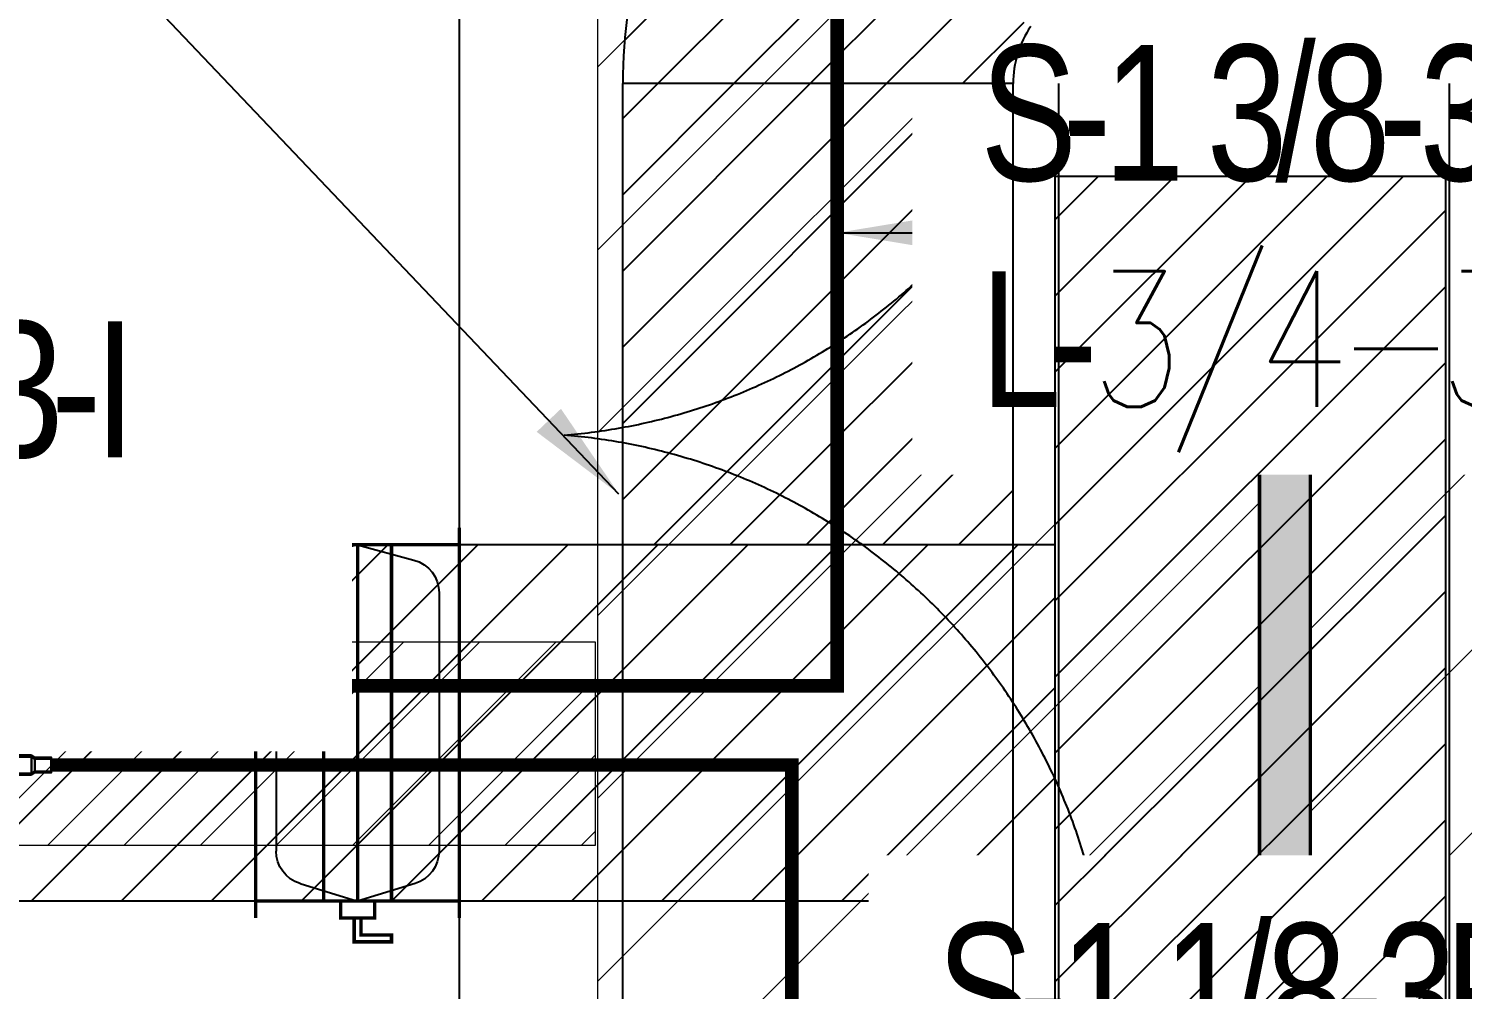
# Model space of a CAD drawing. Header units: millimetres. Extents: x 148480 to 578986, y 39883 to 155062.
# Drawn here: x 248554 to 250666, y 118121 to 119536 of the extents above; entities that cross this region are included whole.
import ezdxf

# ---------------------------------------------------------------- set-up
doc = ezdxf.new("R2010")
doc.units = ezdxf.units.MM
doc.linetypes.add('ACAD_ISO02W100', pattern=[15, 12, -3])
doc.linetypes.add('HIDDEN', pattern=[0.375, 0.25, -0.125])
for name, color, linetype in [('001-TEXT', 250, 'Continuous'), ('A-ELE-0.10', 251, 'Continuous'), ('HATCH', 8, 'Continuous'), ('Hatch 01_UC', 7, 'Continuous'), ('I - MODULAR', 44, 'Continuous'), ('Layer4', 6, 'Continuous'), ('M HVAC-Volume Control Damper', 3, 'Continuous'), ('M-HVAC ELLIPTICAL DUCT', 6, 'Continuous'), ('M-HVAC VRV PIPE', 4, 'Continuous'), ('M-HVAC-INSULATION', 8, 'Continuous'), ('M-HVAC-SUPPLY AIR DUCT', 4, 'Continuous'), ('M-HVAC-TEXT', 7, 'Continuous'), ('PCE-HVACTEXT', 7, 'Continuous')]:
    doc.layers.add(name, color=color, linetype=linetype)
for name, color, linetype, lineweight in [('CB-AC CABLE TRAY', 213, 'Continuous', 15), ('M-HVAC-Volume Control Damper', 3, 'Continuous', 9), ('P-PIPE-IDEN', 7, 'Continuous', 9), ('vrv text', 90, 'Continuous', 30)]:
    doc.layers.add(name, color=color, linetype=linetype, lineweight=lineweight)
doc.layers.add('LinearLight', color=7, linetype='Continuous', lineweight=5, true_color=0xb41f08)
doc.styles.add('Arial_2', font='arial.ttf', dxfattribs={"height": 75})
doc.styles.add('Herbalife_Third Floor - Furniture Layout - 210201$0$CG', font='GOTHIC.TTF')
doc.styles.add('ROMAND', font='romand__.ttf')
doc.styles.add('romans', font='stylu.ttf', dxfattribs={"height": 125})
doc.styles.add('rs', font='romans.shx', dxfattribs={"width": 0.75})
doc.dimstyles.new('GLAZ ALU', dxfattribs={"dimscale": 100, "dimtxt": 2, "dimasz": 1.399999999999999, "dimexe": 0.8, "dimexo": 0.8, "dimgap": 0.75, "dimtad": 1, "dimdec": 0, "dimzin": 0, "dimdsep": 46, "dimtxsty": 'rs', "dimcen": 0.09, "dimclrd": 8, "dimclre": 8, "dimclrt": 2, "dimadec": 0, "dimazin": 0, "dimtfac": 1, "dimtdec": 0, "dimtmove": 0, "dimatfit": 3, "dimfxl": 1, "dimtolj": 1, "dimtzin": 0, "dimarcsym": 0})
doc.dimstyles.new('Vayucon', dxfattribs={"dimtxt": 200, "dimasz": 150, "dimexe": 0, "dimexo": 0, "dimgap": 9e-05, "dimtad": 1, "dimdec": 0, "dimrnd": 5, "dimzin": 0, "dimdsep": 46, "dimtxsty": 'ROMAND', "dimcen": 90, "dimclrd": 42, "dimclre": 8, "dimclrt": 7, "dimadec": 0, "dimazin": 0, "dimtfac": 1, "dimtdec": 0, "dimtofl": 0, "dimtmove": 1, "dimatfit": 0, "dimfxl": 1, "dimtolj": 1, "dimtzin": 0, "dimarcsym": 0})
pattern_1 = [(45, (-3980.675064098397, -985.9892048838738), (-56.1266007566822, 56.12660075668221), [])]

# ---------------------------------------------------------------- blocks, each defined once
blk = doc.blocks.new('GFC1')
at = {"layer": 'A-ELE-0.10', "color": 8, "linetype": 'ACAD_ISO02W100', "ltscale": 500}
for centre, start, end in [((321904.2135888851, 120793.7185294404), 274.6585807752255, 356.4552677891577), ((321904.2135888851, 119052.9010582631), 3.544732210842331, 85.34141922477458)]:
    blk.add_arc(centre, 873.2937839557043, start, end, dxfattribs=at)
at = {"layer": 'I - MODULAR', "color": 8, "linetype": 'Continuous'}
blk.add_line((321820.9185554316, 119023.3097938518), (321820.9185554315, 120773.3097938516), dxfattribs=at)
at = {"layer": '001-TEXT', "color": 8, "style": 'Herbalife_Third Floor - Furniture Layout - 210201$0$CG'}
blk.add_text('CAFETERIA WITH COFFEE COUNTER', height=220, rotation=180, dxfattribs=at).set_placement((328198.2495142434, 120219.3578505883))
blk = doc.blocks.new('celling')
at = {"layer": 'HATCH'}
h = blk.add_hatch(color=8, dxfattribs=at)
h.dxf.hatch_style = 1
edge = h.paths.add_edge_path(flags=16)
edge.add_line((332843.9999085564, 71504.14210833993), (332843.9999085564, 62144.55877500577))
edge.add_ellipse((333593.9999085564, 62144.55877500577), major_axis=(750, 0), ratio=1, start_angle=180.0000000000017, end_angle=270)
edge.add_line((333593.9999085564, 61394.55877500575), (337293.6613668922, 61394.55877500575))
edge.add_ellipse((337293.6613668922, 62144.55877500577), major_axis=(750.0000000000218, 0), ratio=1, start_angle=270.0000000000044, end_angle=359.9999999999984)
edge.add_line((338043.6613668922, 62144.55877500577), (338043.6613668922, 71504.14210833996))
edge.add_ellipse((337293.6613668922, 71504.14210833996), major_axis=(750.0000000000582, 0), ratio=1, start_angle=0, end_angle=89.99999999999555)
edge.add_line((337293.6613668922, 72254.14210833999), (333593.9999085564, 72254.14210833996))
edge.add_ellipse((333593.9999085564, 71504.14210833995), major_axis=(750.0000000000146, 0), ratio=1, start_angle=90, end_angle=179.9999999999989)
edge = h.paths.add_edge_path()
edge.add_line((332768.9999085564, 71504.14210833996), (332768.9999085564, 62144.55877500575))
edge.add_ellipse((333593.9999085563, 62144.55877500574), major_axis=(824.9999999999417, 0), ratio=1, start_angle=180.000000000001, end_angle=269.9999999999959)
edge.add_line((333593.9999085564, 61319.55877500575), (337293.6613668922, 61319.55877500575))
edge.add_ellipse((337293.6613668923, 62144.55877500574), major_axis=(824.9999999999927, 0), ratio=1, start_angle=269.9999999999959, end_angle=360)
edge.add_line((338118.6613668922, 62144.55877500575), (338118.6613668922, 71504.14210833996))
edge.add_ellipse((337293.6613668922, 71504.14210833996), major_axis=(825, 0), ratio=1, start_angle=0, end_angle=90)
edge.add_line((337293.6613668922, 72329.14210833999), (333593.9999085564, 72329.14210833996))
edge.add_ellipse((333593.9999085563, 71504.14210833996), major_axis=(825, 0), ratio=1, start_angle=90, end_angle=180)
at = {"layer": 'Hatch 01_UC', "linetype": 'Continuous', "lineweight": 0, "transparency": 33554597}
h = blk.add_hatch(dxfattribs=at)
h.set_pattern_fill('ANSI31', color=8, scale=60, angle=180)
h.set_pattern_definition([(225, (368922.3389865576, 87872.28083785236), (134.7038418160373, -134.7038418160373), [])])
edge = h.paths.add_edge_path(flags=16)
edge.add_line((332768.9999085564, 71504.14210833996), (332768.9999085564, 62144.55877500575))
edge.add_ellipse((333593.9999085563, 62144.55877500574), major_axis=(824.9999999999417, 0), ratio=1, start_angle=180.000000000001, end_angle=269.9999999999959)
edge.add_line((333593.9999085564, 61319.55877500575), (337293.6613668922, 61319.55877500575))
edge.add_ellipse((337293.6613668923, 62144.55877500574), major_axis=(824.9999999999927, 0), ratio=1, start_angle=269.9999999999959, end_angle=360)
edge.add_line((338118.6613668922, 62144.55877500575), (338118.6613668922, 71504.14210833996))
edge.add_ellipse((337293.6613668922, 71504.14210833996), major_axis=(825, 0), ratio=1, start_angle=0, end_angle=90)
edge.add_line((337293.6613668922, 72329.14210833999), (333593.9999085564, 72329.14210833996))
edge.add_ellipse((333593.9999085563, 71504.14210833996), major_axis=(825, 0), ratio=1, start_angle=90, end_angle=180)
h.paths.add_polyline_path([(338525.9434929665, 73284.14210833953), (331793.9999085555, 73284.14210834046), (331793.9999085565, 66987.35173397203), (331793.9999085565, 60362.05877500576), (338762.7499085601, 60362.05877500576), (338762.7499085601, 60894.55877500575), (339095.2499085601, 60894.55877500575), (339095.2499085601, 69869.14210834005), (338533.9999085592, 69869.14210834005), (338533.9999085592, 70934.14210834005), (339093.6613668871, 70934.14210834005), (339093.6613668871, 73284.14210833999)])
h = blk.add_hatch(dxfattribs=at)
h.set_pattern_fill('ANSI31', color=8, scale=60, angle=180)
h.set_pattern_definition([(225, (-25813.69750138087, -9.313225746154785e-10), (134.7038418160373, -134.7038418160373), [])])
edge = h.paths.add_edge_path(flags=16)
edge.add_line((333093.9999085564, 71504.14210833996), (333093.9999085564, 62144.55877500577))
edge.add_ellipse((333593.9999085564, 62144.55877500576), major_axis=(500, 0), ratio=1, start_angle=180.0000000000017, end_angle=270)
edge.add_line((333593.9999085564, 61644.55877500575), (337293.6613668922, 61644.55877500575))
edge.add_ellipse((337293.6613668922, 62144.55877500576), major_axis=(500.0000000000146, 0), ratio=1, start_angle=270, end_angle=359.9999999999984)
edge.add_line((337793.6613668922, 62144.55877500577), (337793.6613668922, 71504.14210833995))
edge.add_ellipse((337293.6613668922, 71504.14210833995), major_axis=(500, 0), ratio=1, start_angle=1.679332871812737e-12, end_angle=89.99999999999335)
edge.add_line((337293.6613668922, 72004.14210833996), (333593.9999085564, 72004.14210833996))
edge.add_ellipse((333593.9999085564, 71504.14210833995), major_axis=(500.0000000000146, 0), ratio=1, start_angle=90, end_angle=179.9999999999983)
edge = h.paths.add_edge_path()
edge.add_line((332843.9999085564, 71504.14210833993), (332843.9999085564, 62144.55877500577))
edge.add_ellipse((333593.9999085564, 62144.55877500577), major_axis=(750, 0), ratio=1, start_angle=180.0000000000017, end_angle=270)
edge.add_line((333593.9999085564, 61394.55877500575), (337293.6613668922, 61394.55877500575))
edge.add_ellipse((337293.6613668922, 62144.55877500577), major_axis=(750.0000000000218, 0), ratio=1, start_angle=270.0000000000044, end_angle=359.9999999999984)
edge.add_line((338043.6613668922, 62144.55877500577), (338043.6613668922, 71504.14210833996))
edge.add_ellipse((337293.6613668922, 71504.14210833996), major_axis=(750.0000000000582, 0), ratio=1, start_angle=0, end_angle=89.99999999999555)
edge.add_line((337293.6613668922, 72254.14210833999), (333593.9999085564, 72254.14210833996))
edge.add_ellipse((333593.9999085564, 71504.14210833995), major_axis=(750.0000000000146, 0), ratio=1, start_angle=90, end_angle=179.9999999999989)
at = {"layer": 'Hatch 01_UC', "color": 8, "linetype": 'Continuous', "lineweight": 0}
blk.add_lwpolyline([(331793.9999085565, 60362.05877500576), (339095.249908555, 60362.05877500576), (339095.249908555, 73284.14210833906), (331793.9999085565, 73284.14210833906)], close=True, dxfattribs=at)
at = {"layer": 'LinearLight', "color": 8, "const_width": 5}
for points in [[(333593.9999085564, 72329.14210833996, 0.4142135623730951), (332768.9999085564, 71504.14210833996), (332768.9999085564, 62144.55877500575, 0.4142135623730951), (333593.9999085564, 61319.55877500575), (337293.6613668922, 61319.55877500575, 0.4142135623730951), (338118.6613668922, 62144.55877500575), (338118.6613668922, 71504.14210833996, 0.4142135623730945), (337293.6613668922, 72329.14210833999)], [(333593.9999085564, 72254.14210833996, 0.414213562373095), (332843.9999085564, 71504.14210833996), (332843.9999085564, 62144.55877500575, 0.414213562373095), (333593.9999085564, 61394.55877500575), (337293.6613668922, 61394.55877500575, 0.414213562373095), (338043.6613668922, 62144.55877500575), (338043.6613668922, 71504.14210833996, 0.4142135623730943), (337293.6613668922, 72254.14210833999)]]:
    blk.add_lwpolyline(points, format="xyb", close=True, dxfattribs=at)
blk = doc.blocks.new('*U39')
at = {"layer": 'M HVAC-Volume Control Damper', "color": 6}
for p, q in [((144683.2596531631, -122710.0000000001), (145063.7625697826, -122710.0000000001)), ((144612.4999999999, -122830.0000000001), (144634.9983345671, -122746.9292262137)), ((145111.5696355139, -122745.3547118105), (145137.5, -122830.0000000001)), ((144612.4999999999, -122830), (144634.9983345671, -122913.0707737864)), ((145111.5696355139, -122914.6452881896), (145137.5, -122830)), ((144683.2596531631, -122950), (145063.7625697826, -122950))]:
    blk.add_line(p, q, dxfattribs=at)
at = {"layer": 'M HVAC-Volume Control Damper', "color": 6, "const_width": 5}
for points in [[(144612.4999999999, -122680), (144612.4999999999, -122680), (145162.5, -122680), (145137.5, -122680), (145137.5, -122980), (145162.5, -122980), (145137.5, -122980), (144612.4999999999, -122980), (144587.4999999999, -122980), (144612.4999999999, -122980), (144612.4999999999, -122680), (144587.4999999999, -122680), (144612.4999999999, -122680)], [(144612.4999999999, -122830), (145137.5, -122830)]]:
    blk.add_lwpolyline(points, dxfattribs=at)
for points in [[(144612.4999999999, -122880), (145137.5, -122880), (145137.5, -122780), (144612.4999999999, -122780)], [(145137.5, -122805), (145137.5, -122855), (145162.5, -122855), (145162.5, -122805)], [(145162.5, -122825), (145162.5, -122835), (145187.5, -122835), (145187.5, -122880), (145197.5, -122880), (145197.5, -122825), (145162.5, -122825)]]:
    blk.add_lwpolyline(points, close=True, dxfattribs=at)
at = {"layer": 'M HVAC-Volume Control Damper', "color": 6}
for centre, start, end in [((144683.2596531631, -122760.0000000001), 90, 164.8459319503257), ((145063.7625697826, -122760.0000000001), 17.03200020093433, 90.00000000000001), ((144683.2596531631, -122900), 195.1540680497168, 270), ((145063.7625697826, -122900), 270, 342.9679997990173)]:
    blk.add_arc(centre, 50, start, end, dxfattribs=at)
blk = doc.blocks.new('*U137')
at = {"layer": 'CB-AC CABLE TRAY', "true_color": 0xa953a0}
h = blk.add_hatch(dxfattribs=at)
h.set_pattern_fill('ANSI31', color=215, scale=25)
h.set_pattern_definition([(45, (-903246.7537228983, 1102908.811922672), (-56.12660075668221, 56.12660075668221), [])])
h.paths.add_polyline_path([(-88704.87502022367, -150.4434294016974), (-88704.87502022358, 149.5565705974925), (-87182.41864635139, 149.5565705703862), (-87182.41864635101, -150.4434293772462)])
at = {"layer": 'CB-AC CABLE TRAY', "color": 215, "true_color": 0xa953a0}
blk.add_lwpolyline([(-88704.87502022367, -150.4434294016974), (-88704.87502022358, 149.5565705974925), (-87182.41864635139, 149.5565705703862), (-87182.41864635101, -150.4434293772462)], close=True, dxfattribs=at)
blk = doc.blocks.new('zw$4E06')
at = {"layer": 'vrv text'}
for points in [[(-121.1292252312414, 47.06646942463703), (-125.1931513256859, 47.06646942463703, 0.2197649561479187), (-200.2095443751896, 8.62520030559972), (-201.287764719862, 7.173793107038364), (-202.5732485997723, 5.515052066883072), (-203.6928794676205, 4.022234345320612), (-204.7710998123512, 2.363493305165321, 0.04281507500681634), (-212.3183609991684, -11.40406435914338), (-213.2306580253062, -13.06280539929867), (-213.9771020394401, -14.88739945157431), (-214.7235460534575, -16.91932734567672), (-215.4699900675332, -18.74399170442484), (-216.0090299333679, -20.61006658617407), (-216.1749532519607, -21.14917675848119), (-216.5481401057332, -21.89555046614259), (-216.7554739474435, -22.43466063844971), (-217.1287311076885, -22.97377081075683), (-217.2945841198089, -23.55429150629789), (-218.414214987657, -25.17155171674676), (-218.7459913182538, -25.54480887716636), (-219.1191781720845, -26.12532957270741), (-219.6997691740398, -26.49858673289418), (-220.2388090398745, -27.03762659872882), (-220.4047323584673, -27.41088375891559), (-220.9852530539501, -27.78407061286271), (-221.5243632263155, -28.32318078516982), (-222.0634030921501, -28.48903379729018), (-222.4366602524533, -28.86229095747694), (-222.9757704247604, -29.23547781119123), (-223.5562911203015, -29.40133082331158)], [(-121.1292252312414, 50.17661766335368), (-123.3684869669378, 50.17661766335368, 0.3095989983483865), (-218.414214987657, -17.66577135981061), (-219.1191781720845, -19.49036541208625)], [(-121.1292252312414, 3.649047491606325), (-124.0735204578377, 3.649047491606325, 0.3920743641438494), (-177.9410179747501, -51.83571023587137), (-178.1483518164605, -53.32859826390631), (-177.9410179747501, -54.61415245058015, 0.3933277735927748), (-124.0735204578377, -110.098910177825), (-121.1292252312414, -110.098910177825)], [(-121.1292252312414, 0.5388992528896779), (-122.6221132593928, 0.5388992528896779), (-123.9075971393031, 0.3730462407693267, 0.3907644680820316), (-174.9967227481538, -51.83578054234385), (-174.9967227481538, -54.61415245058015, 0.3902980400229222), (-123.9075971393031, -106.9887970923446), (-121.1292252312414, -106.9887970923446)], [(-231.4353286378318, -31.64059255900793), (-231.0621417840011, -31.80644557112828, 0.0218444935713863), (-210.120509786706, -47.06689126370475), (-199.6290236797067, -53.32859826390631), (-205.3516908143065, -43.00296516902745)], [(-205.3516205077758, -63.6127505293116), (-199.6290236797067, -53.32859826390631), (-209.9546567745856, -59.75619342993014, 0.03042993373541073), (-231.0620714775287, -74.80923497397453), (-231.4353286378318, -75.01660396903753)], [(-121.1292252312414, -153.682325735921), (-123.1611531252274, -153.682325735921, -0.3081387915915271), (-215.4699197610607, -87.87189976032823), (-216.0090299333679, -86.04727055481635), (-216.17488294543, -85.30082654068246), (-216.5481401057332, -84.92763968696818), (-216.7554739474435, -84.18119567283429), (-217.0871799715678, -83.64208550052717), (-217.2945841198089, -83.1030104814563), (-217.6677709735814, -82.56393546215259), (-218.0409578273539, -81.98334446037188), (-218.414214987657, -81.6101576066576), (-218.7459210117813, -81.07104743411765), (-219.1191781720845, -80.53197241504677), (-219.6996988675673, -80.15875040809624), (-220.2388090398745, -79.78552840114571), (-220.4046620519366, -79.246453381842), (-220.9852530539501, -78.66589753306471), (-221.5243632263155, -78.50000936794095), (-222.0634030921501, -78.12678736099042), (-222.4366602524533, -77.58771234168671, 0.1129156694888799), (-230.1497744513908, -75.18252728739753), (-230.7303654534044, -75.01667427527718), (-231.4353286378318, -75.01667427527718)], [(-121.1292252312414, -156.7924739746377), (-123.3684869669378, -156.7924739746377, -0.3079177843039662), (-218.414214987657, -88.9915306281764), (-219.1191781720845, -87.12545574642718), (-219.1191781720845, -86.58638072712347), (-219.3265120137949, -86.04727055481635), (-219.6997691740398, -85.67404854786582), (-219.865622186102, -85.13497352856211), (-220.2388090398745, -84.76175152161159), (-220.2388090398745, -84.18119567283429), (-220.6120662001777, -83.84945449559018), (-220.9852530539501, -83.47623248840682), (-221.1511060660123, -82.89567663962953), (-221.5243632263155, -82.72978847427294), (-221.897550080088, -82.19071345543489), (-222.2708072403329, -81.81749144825153), (-222.6025132645154, -81.6101576066576), (-222.9757704247604, -81.27841642918065), (-223.3489572785911, -80.9051944219973), (-223.7221441323054, -80.69786058040336), (-224.2612543047289, -80.32463857322), (-224.6345114649739, -79.9514165665023), (-225.2150321604568, -79.78552840114571), (-225.3808851725771, -79.61967538902536), (-225.9199953448842, -79.41230639396235), (-226.5005863468978, -79.246453381842), (-226.832292371022, -79.03911954024807), (-227.4128833730356, -78.66589753306471), (-228.4910334112355, -78.66589753306471), (-228.8642905714805, -78.50000936794095), (-229.4448112669634, -78.3341563558206), (-230.3571082931012, -78.3341563558206), (-230.8962184654665, -78.12678736099042), (-231.4353286378318, -78.12678736099042)]]:
    blk.add_lwpolyline(points, format="xyb", dxfattribs=at)
for points in [[(-178.8535962268361, 28.86186911840923), (-181.0928579624742, 31.22557334322482)], [(-173.006556909706, 32.51112752966583), (-175.2044081222848, 34.75038926536217)], [(-167.1180367630441, 36.03594345157035), (-169.3158879756229, 38.23379466426559)], [(-160.6904064439586, 38.77283453010023), (-163.0541106685996, 41.34387259627692)], [(-153.8895892711589, 41.71712975669652), (-156.2532934957417, 43.91498096939176)], [(-146.715514938056, 43.7490576505661), (-149.0792191626388, 46.32009571697563)], [(-138.960919909412, 45.40779869072139), (-141.5734388054116, 48.14468976925127)], [(-130.542842526047, 46.48594872909598), (-133.4456569229951, 49.43024395569228)], [(-121.7100271527306, 47.06653973087668), (-124.8201753913891, 50.17668796959333)], [(-76.46801116742427, 50.17682858277112), (-76.46801116742427, 53.28697682125494), (-103.6713501652703, 53.28697682125494), (-109.0207601396833, 50.17682858277112), (-121.1295767637203, 50.17682858277112)], [(-102.75898283266, 50.17682858277112), (-108.1083928070148, 47.06668034405448), (-121.1295064571896, 47.06668034405448)], [(-121.1294361507171, 3.483264785958454), (-121.1294361507171, 47.066610037582)], [(-112.1309083783417, 47.066610037582), (-115.2825374466483, 50.17675827606581)], [(-108.1083928070148, 3.483264785958454), (-108.1083928070148, 47.066610037582)], [(-104.7909810331766, 49.05712740845047), (-106.9888322456391, 51.29638914414681)], [(-102.9664572873735, 1.658741040155292), (-102.9664572873735, 48.51808754261583)], [(-102.7591234456631, 47.23253335617483), (-102.7591234456631, 0.1658530121203512)], [(-102.7591234456631, 45.40793930389918), (-102.7591234456631, 2.736891078529879)], [(-76.46801116742427, 0.373116547241807), (-76.46801116742427, 50.17675827606581), (-102.75898283266, 50.17675827606581), (-102.75898283266, 0.373116547241807)], [(-102.7587016067118, 50.17668796959333), (-102.7587016067118, 39.68520186259411)], [(-102.5929892076529, 48.35223453049548), (-4.976223120640498, 48.35223453049548), (-2.571038066351321, 50.01097557065077), (0, 50.01097557065077)], [(0.1658530120039359, 47.23260366241448), (-1.824664358748123, 47.23260366241448), (-4.22977910656482, 45.9470494762063), (-102.5929892076529, 45.9470494762063)], [(-4.22977910656482, 45.9470494762063), (-4.22977910656482, 4.22977910656482), (-102.5929892076529, 4.22977910656482)], [(-102.5929189011804, 1.451407198328525), (-102.5929189011804, 48.35223453049548)], [(-96.49727583216736, 50.17675827606581), (-99.64890490053222, 53.28690651478246)], [(-87.12542059301632, 50.17675827606581), (-90.27704966132296, 53.28690651478246)], [(-77.75356535386527, 50.17675827606581), (-80.90519442217192, 53.28690651478246)], [(-76.46772994147614, 50.17668796959333), (-76.46772994147614, 39.68520186259411)], [(-25.54452765121823, 45.9470494762063), (-33.25764185021399, 45.9470494762063)], [(-1.824594052275643, 47.23260366241448), (-1.824594052275643, 2.736961384769529), (0, 2.736961384769529)], [(151.4842636038084, 48.35230483696796), (72.77713131374912, 48.35230483696796), (70.2060932473978, 50.01104587712325), (-0.9122970261378214, 50.01104587712325)], [(0, 47.23267396911979), (69.66698307509068, 47.23267396911979), (71.8648342876113, 45.94711978267878), (150.7378195897909, 45.94711978267878), (157.9118236164213, 41.55148766399361), (196.1457588936319, 41.55148766399361), (203.3198332267348, 37.69489541137591), (203.3198332267348, 12.68940762593411), (196.1457588936319, 8.45962851936929), (157.9118236164213, 8.45962851936929), (150.7377492833184, 4.2298494130373), (71.86476398108061, 4.2298494130373), (69.66691276856, 2.736961384769529)], [(69.66684246208752, 47.23267396911979), (69.66684246208752, 2.737031691242009)], [(70.2060932473978, 7.030647248029709e-05), (72.77713131374912, 1.451477505033836), (151.4842636038084, 1.451477505033836), (158.6583379369695, 5.681256611598656), (196.1457588936319, 5.681256611598656), (203.3198332267348, 9.911035717930645), (235.8725821989356, 9.911035717930645), (235.8725821989356, 40.26593347755261), (203.3198332267348, 40.26593347755261), (196.1457588936319, 44.28837874252349)], [(71.86469367460813, 45.94711978267878), (71.86469367460813, 4.2298494130373)], [(93.38670575449942, 45.94711978267878), (101.0998199534952, 45.94711978267878)], [(150.7378195897909, 45.9470494762063), (150.7378195897909, 4.22977910656482)], [(158.6583379369695, 44.28830843605101), (151.4842636038084, 48.35223453049548)], [(157.9118236164213, 41.55141735775396), (157.9118236164213, 8.45955821312964)], [(196.1456182806869, 44.28837874252349), (158.6581973239663, 44.28837874252349)], [(196.1457588936319, 41.55141735775396), (196.1457588936319, 8.45955821312964)], [(203.3198332267348, 37.69489541137591), (235.8725821989356, 37.69489541137591)], [(-206.2642690663924, -0.2074744545388967), (-208.6694541206816, 2.031787280924618)], [(-202.4076768136583, 5.515192680060863), (-204.6055280261789, 7.713043892290443)], [(-198.3437507192139, 10.65726881264709), (-200.5830124549102, 13.06245386693627)], [(-193.9481186006451, 15.79934494523332), (-195.9800464946311, 17.83127283910289)], [(-189.1792293217732, 20.40231090551242), (-191.3770805342938, 22.8074959598016)], [(-184.0371531891287, 24.79794302396476), (-186.4008574137115, 27.20312807825394)], [(-130.5427722195745, -0.5391804787795991), (-133.2796632979298, 2.19771059951745)], [(-122.0832140065031, 0.373116547241807), (-125.0275092330994, 3.483264785958454)], [(-121.1295767637203, 3.483264785958454), (-108.1084631135454, 3.483264785958454), (-102.7590531391324, 0.373116547241807), (-76.46808147395495, 0.373116547241807), (-76.46808147395495, -2.778442214475945), (-103.6713501652703, -2.778442214475945), (-109.0207601396833, 0.373116547241807), (-121.1295767637203, 0.373116547241807)], [(-112.7114290738245, 0.373116547241807), (-115.821577312483, 3.483264785958454)], [(-100.0220917542465, -2.778442214475945), (-103.8786840070388, 0.9122267195489258)], [(0, 0), (-2.571038066351321, 0), (-4.976223120640498, 1.451407198328525), (-102.5929892076529, 1.451407198328525)], [(-90.8160895271576, -2.778442214475945), (-93.92623776587425, 0.3731868537142873)], [(-81.2369004462962, -2.778442214475945), (-84.38852951460285, 0.3731868537142873)], [(-25.54452765121823, 4.22977910656482), (-33.25764185021399, 4.22977910656482)], [(-4.22977910656482, 4.22977910656482), (-1.824594052275643, 2.736891078529879)], [(69.66698307509068, 2.736961384769529), (-0.7464440141338855, 2.736961384769529)], [(-7.0306530687958e-05, 7.030647248029709e-05), (70.20602294092532, 7.030647248029709e-05)], [(93.38670575449942, 4.2298494130373), (101.0998199534952, 4.2298494130373)], [(203.3198332267348, 12.68940762593411), (235.8725821989356, 12.68940762593411)], [(-422.0659651579917, -29.77430675784126), (-419.4948567852261, -28.3228995592799)], [(-419.4948567852261, -28.32296986575238), (-348.3764665116323, -28.32296986575238)], [(-246.6959149431786, -29.77430675784126), (-344.312681030191, -29.77430675784126), (-346.8837190965423, -28.3228995592799), (-349.2889041507733, -28.3228995592799)], [(-240.6416120908689, -28.48889318434522), (-246.1569453838165, -25.17141110403463), (-273.1943610630697, -25.17141110403463), (-273.1943610630697, -28.48889318434522), (-246.903389397834, -28.48889318434522), (-241.5539794234792, -31.64052225253545)], [(-272.0747301952797, -28.48889318434522), (-273.1943610630697, -27.41074314620346)], [(-262.7028749560704, -28.48889318434522), (-265.8130231947871, -25.17141110403463)], [(-253.123685875209, -28.48889318434522), (-256.4411679555778, -25.17141110403463)], [(-240.8075354094617, -31.64052225253545), (-247.0692424099543, -25.17141110403463)], [(-246.9034597043646, -75.55557352839969), (-246.9034597043646, -28.32296986575238), (-246.9034597043646, -75.55553837516345)], [(-231.4353286378318, -28.48903379729018), (-229.7765875976183, -28.48903379729018), (-229.4448112669634, -28.32318078516982), (-228.8642905714805, -28.32318078516982), (-228.4910334112355, -28.11584694357589), (-227.7860702268081, -27.94992362498306), (-227.4128833730356, -27.78407061286271), (-226.8323626774945, -27.57673677103594), (-226.5005863468978, -27.41088375891559), (-225.9199953448842, -27.41088375891559), (-225.3809554790496, -27.03762659872882), (-225.2150321604568, -26.83029275713488), (-224.6345114649739, -26.4985164264217), (-224.2612543047289, -26.29118258482777), (-223.7222144388361, -26.12532957270741), (-222.9757704247604, -25.37888555857353), (-222.6025132645154, -25.17155171674676), (-222.2708072403329, -24.63244154467247), (-221.897550080088, -24.25925469072536), (-221.5243632263155, -24.09340167860501), (-221.151176372543, -23.55429150629789), (-220.9852530539501, -23.1811046525836), (-220.6120662001777, -22.80784749239683), (-220.2388793464052, -22.26873731985688), (-220.2388793464052, -22.06140347826295), (-219.865622186102, -21.52236361219548), (-219.6997691740398, -21.14910645224154), (-219.3265120137949, -20.60999627970159), (-219.1191781720845, -20.02947558416054), (-219.1191781720845, -19.65621842397377)], [(-223.9298295065528, -29.60859435843304), (-226.1276807190734, -27.41074314620346)], [(-218.580419532198, -25.37881525210105), (-220.985604586429, -23.18096403963864)], [(-215.4702712934813, -18.95118493307382), (-218.0413093598327, -16.75333372061141)], [(-216.0090299333679, -20.98318313341588), (-216.0090299333679, -20.60999627970159)], [(-212.8992332271882, -12.52355461404659), (-215.0970844397089, -10.11836955975741)], [(-209.7476041588234, -6.261847613379359), (-211.9454553714022, -3.856662559090182)], [(-168.7767074967269, -28.32296986575238), (-170.9745587093057, -25.91778481146321)], [(-165.0859682561131, -22.43444971903227), (-167.4911533103441, -20.23659850656986)], [(-160.8561891496065, -17.29237358621322), (-163.2613742038375, -15.09452237398364)], [(-156.2532231892692, -12.68940762616694), (-158.2851510832552, -10.4915564134717)], [(-150.7378898963798, -8.45962851960212), (-153.1430749506108, -6.261777306906879)], [(-144.6835167375975, -5.142146439291537), (-147.0887017918285, -2.778442214475945)], [(-138.2558864185121, -2.405255360761657), (-140.6195906430949, -7.030647248029709e-05)], [(-500.1925064461539, -74.10409602336586), (-500.1925064461539, -32.34534482401796), (-507.3665807792568, -36.78245777217671), (-545.4345927379327, -36.78245777217671), (-545.4345927379327, -34.00408586417325)], [(-545.4345927379327, -34.00415617064573), (-507.9471717812703, -34.00415617064573)], [(-545.4345927379327, -36.78245777217671), (-545.4345927379327, -69.8742817635648)], [(-507.9471717812703, -34.00408586417325), (-500.7730974481092, -29.77430675784126)], [(-507.3665807792568, -36.78245777217671), (-507.3665807792568, -69.8742817635648)], [(-500.7730974481092, -29.77437706431374), (-422.0659651579917, -29.77437706431374)], [(-349.2887635377701, -31.05986094404943), (-418.9557466128608, -31.05986094404943), (-421.3609316670918, -32.34541513049044), (-500.1925064461539, -32.34541513049044)], [(-442.6756099052727, -32.34534482401796), (-450.388794410741, -32.34534482401796)], [(-421.3609316670918, -32.34541513049044), (-421.3609316670918, -74.10416632983834), (-418.9557466128608, -75.55557352839969)], [(-418.9557466128608, -31.05986094404943), (-418.9557466128608, -75.55550322192721), (-348.5423195236945, -75.55550322192721)], [(-349.4547571628354, -31.05986094404943), (-347.4642397920252, -31.05986094404943), (-345.2249780562706, -32.34541513049044), (-246.6959149431786, -32.34541513049044)], [(-347.4643100984977, -31.05979063757695), (-347.4643100984977, -75.55546806869097), (-349.2889041507733, -75.55546806869097)], [(-345.2249780562706, -32.34534482401796), (-345.2249780562706, -74.10409602336586), (-246.6959149431786, -74.10409602336586)], [(-323.7443061930826, -32.34534482401796), (-315.9897111644968, -32.34534482401796)], [(-273.1942204501247, -78.12664674781263), (-273.1942204501247, -28.48889318434522)], [(-273.1940798371797, -28.4889634908177), (-273.1940798371797, -41.01244779815897)], [(-246.9032487848308, -78.12664674781263), (-246.9032487848308, -28.48889318434522)], [(-246.9031081718858, -28.4889634908177), (-246.9031081718858, -41.01244779815897)], [(-246.6961258625961, -76.67513408954255), (-246.6961258625961, -29.77430675784126)], [(-246.6959852496511, -76.8409871016629), (-246.6959852496511, -29.77430675784126)], [(-241.5539091170067, -31.64052225253545), (-231.43560986378, -31.64052225253545)], [(-241.553838810476, -75.01649850932881), (-241.553838810476, -31.64052225253545)], [(-240.6416823973414, -28.48889318434522), (-231.4356801702525, -28.48889318434522)], [(-231.2697568517178, -31.64052225253545), (-234.3799050903763, -28.48889318434522)], [(-228.8642905714805, -31.43332902388647), (-229.6107345855562, -31.64066286548041), (-231.4353286378318, -31.64066286548041)], [(-174.4579641082673, -60.12930997717194), (-177.9412992006983, -56.64597488474101)], [(-174.8311509619816, -50.38423273083754), (-177.5680420403951, -47.60586082306691)], [(-173.711449787661, -42.09052753006108), (-176.2824878540123, -39.51948946365155)], [(-171.7209324168507, -34.75060018477961), (-174.0846366414917, -32.34541513049044)], [(-545.4345927379327, -72.61124314833432), (-545.4345927379327, -69.87431691680104)], [(-545.4345927379327, -69.87438722327352), (-507.3665807792568, -69.87438722327352), (-500.1925064461539, -74.10416632983834), (-421.361072280095, -74.10416632983834)], [(-507.9471717812703, -72.6113134548068), (-545.4345927379327, -72.6113134548068)], [(-500.7730974481092, -76.84102225489914), (-507.9471717812703, -72.61124314833432)], [(-422.0659651579917, -76.84109256137162), (-500.7730974481092, -76.84109256137162)], [(-442.6756099052727, -74.10409602336586), (-450.388794410741, -74.10409602336586)], [(-419.4948567852261, -78.12654128810391), (-422.0658245450468, -76.84102225489914)], [(-349.2887635377701, -78.12661159457639), (-419.4948567852261, -78.12661159457639)], [(-349.2889041507733, -78.1265061351005), (-346.8837190965423, -78.1265061351005)], [(-345.2249780562706, -74.10406087012962), (-347.4642397920252, -75.55546806869097)], [(-346.8837190965423, -78.12654128810391), (-344.312681030191, -76.84102225489914)], [(-344.312681030191, -76.8409871016629), (-246.6959149431786, -76.8409871016629)], [(-323.7443061930826, -74.10409602336586), (-315.9897111644968, -74.10409602336586)], [(-231.4356801702525, -75.01649850932881), (-241.5539794234792, -75.01649850932881), (-246.903389397834, -78.12664674781263), (-273.1944313696004, -78.12664674781263), (-273.1944313696004, -81.4440936751198), (-246.157015690289, -81.4440936751198), (-240.6416823973414, -78.12664674781263), (-231.4356801702525, -78.12664674781263)], [(-266.3936141967424, -81.4440936751198), (-269.2964285936905, -78.12661159457639)], [(-256.814425115881, -81.4440936751198), (-259.9245733545395, -78.12661159457639)], [(-247.44256987673, -81.4440936751198), (-250.5527181153884, -78.12661159457639)], [(-241.0149395576445, -78.49983360175975), (-243.2127907701652, -76.09464854723774)], [(-231.6430843184353, -78.12661159457639), (-234.9605663988623, -75.01646335585974)], [(-217.2950059587019, -83.26868772716261), (-223.3493791174842, -77.21427941531874)], [(-171.1404820278403, -72.98453546199016), (-176.1167051484226, -68.00831234152429)], [(-209.9550786135369, -99.81461729947478), (-216.5485619446845, -93.38702213368379)], [(-216.0090299333679, -86.04720024834387), (-216.0090299333679, -85.83986640674993)], [(-153.1432155636139, -100.3952083014883), (-168.0304040956544, -85.3006859277375)], [(-124.6543223792687, -110.0988047181163), (-127.9303236301057, -106.6154696256854)], [(-76.46808147395495, -106.9886916326359), (-76.46808147395495, -103.8785433939192), (-103.671420471801, -103.8785433939192), (-109.0208304461557, -106.9886916326359), (-121.1295767637203, -106.9886916326359)], [(-121.1295767637203, -153.6821499697398), (-121.1295767637203, -110.0988047181163), (-108.1084631135454, -110.0988047181163), (-102.7590531391324, -106.9886564796325), (-76.46808147395495, -106.9886564796325)], [(-115.0751332984073, -110.0988047181163), (-118.2267623667722, -106.9886564796325)], [(-106.6155047789216, -109.1865076918621), (-109.0206898331526, -106.9886916326359)], [(-108.1083225005423, -153.6821851229761), (-108.1083225005423, -110.0988398713525)], [(-102.9661057548947, -108.1083928069565), (-5.349339667882305, -108.1083928069565), (-2.944154613651335, -106.4496517668013), (-0.3731165473582223, -106.4496517668013)], [(-0.2072635352378711, -109.3939118401613), (-2.197780906106345, -109.3939118401613), (-4.602895653864834, -110.4720970315393), (-102.9661057548947, -110.4720970315393)], [(-102.9660354484222, -154.9677393091843), (-102.9660354484222, -108.1083928069565)], [(-4.602895653864834, -110.4720618783031), (-4.602895653864834, -152.3966660897713), (-102.9660354484222, -152.3966660897713)], [(-102.7591234456631, -156.7921927487478), (-102.7591234456631, -109.9328462462872)], [(-102.7589125261875, -156.7923333614599), (-102.7589125261875, -106.9887267858721)], [(-102.7587016067118, -106.9887619391084), (-102.7587016067118, -118.2267272134777)], [(-99.44143044576049, -106.9886564796325), (-102.385725672415, -103.878508240683)], [(-90.06957520666765, -106.9886564796325), (-93.2212042749743, -103.878508240683)], [(-80.53179664892377, -106.9886213261634), (-83.64194488758221, -103.8784730876796)], [(-76.46794086095178, -156.7923333614599), (-76.46794086095178, -106.9887267858721)], [(-76.46772994147614, -106.9887619391084), (-76.46772994147614, -118.2267272134777)], [(-26.12504834670108, -110.4720618783031), (-33.63082870392827, -110.4720618783031)], [(-2.197710599575657, -153.6822202762123), (-2.197710599575657, -109.3939118401613)], [(151.1110767500941, -108.1083225004841), (72.44542528956663, -108.1083225004841), (69.83290639362531, -106.4495814603288), (-1.285483879968524, -106.4495814603288)], [(-0.3731868538307026, -109.3938415336888), (69.29379622125998, -109.3938415336888), (71.4916474338388, -110.4720267252997), (150.3646327360184, -110.4720267252997)], [(69.29365560831502, -109.3938415336888), (69.29365560831502, -153.6821499697398)], [(71.49150682083564, -110.4720267252997), (71.49150682083564, -152.3966309365351)], [(93.01351890072692, -110.4720267252997), (100.7266330996645, -110.4720267252997)], [(150.3646327360184, -110.4720618783031), (150.3646327360184, -152.3966660897713)], [(150.3647030424909, -110.4720970315393), (157.5387773755938, -114.9092099799309), (195.7727126528043, -114.9092099799309), (202.9467869859072, -118.9316552446689), (202.9467869859072, -143.9371430298779), (195.7727126528043, -148.1669221364427)], [(158.285151083197, -112.1308029186912), (151.1110767500941, -108.1083576537203)], [(195.7724314268562, -112.1307677654549), (158.2850104701938, -112.1307677654549)], [(195.7727126528043, -112.1308380719274), (202.9467869859072, -116.1947290129028), (235.2921318099834, -116.1947290129028), (235.2921318099834, -146.5081810962874), (202.9467869859072, -146.5081810962874), (195.7727126528043, -150.7379602028523)], [(-183.290849787998, -136.2239233714063), (-204.0665584668168, -115.4482146925293)], [(157.5386367625906, -114.9091748264618), (157.5386367625906, -148.1668869832065)], [(195.7725720398594, -114.9091748264618), (195.7725720398594, -148.1668869832065)], [(202.9467869859072, -118.9316552446689), (235.2921318099834, -118.9316552446689)], [(-161.2296572293271, -148.9132606908679), (-167.6572875483544, -142.2782965300139)], [(-146.8815788695938, -153.5162618043832), (-151.4845448298729, -148.9132606908679)], [(-135.3118724178639, -155.879966028966), (-138.9611308288877, -152.0234089293517)], [(-124.8203863108647, -156.7922630552202), (-128.1378683912335, -153.3089279625565)], [(-109.0207601396833, -156.7922630552202), (-103.6713501652703, -159.9438569701742), (-76.46801116742427, -159.9438569701742), (-76.46801116742427, -156.7922630552202), (-102.7590531391324, -156.7922630552202), (-108.1084631135454, -153.6821148162708), (-121.1295767637203, -153.6821148162708)], [(-121.1295767637203, -156.7922982082237), (-109.0207601396833, -156.7922982082237)], [(-115.4485310716555, -156.7922630552202), (-118.39282629831, -153.6821148162708)], [(-102.7591937521938, -159.9438569701742), (-109.1868240711628, -153.6821148162708)], [(-5.349339667882305, -154.9677393091843), (-102.9661057548947, -154.9677393091843)], [(-93.38733851298457, -159.9438569701742), (-96.49748675164301, -156.7922630552202)], [(-84.01548327383352, -159.9438569701742), (-87.12563151249196, -156.7922630552202)], [(-76.46822208689991, -158.0777820881922), (-77.75377627334092, -156.7922630552202)], [(-26.12504834670108, -152.3966660897713), (-33.63082870392827, -152.3966660897713)], [(-2.944154613651335, -156.460627337452), (-5.349339667882305, -154.9677744624205)], [(-4.602895653864834, -152.3967012430076), (-2.197710599575657, -153.6822202762123), (-0.3731165473582223, -153.6822202762123)], [(-0.3731165473582223, -156.4605921842158), (-2.944154613651335, -156.4605921842158)], [(69.29379622125998, -153.6821851229761), (-1.119630867848173, -153.6821851229761)], [(-0.3732571603031829, -156.4605570309795), (69.83283608709462, -156.4605570309795)], [(195.7725720398594, -148.1668518299703), (157.5386367625906, -148.1668518299703), (150.3645624294877, -152.3966309365351), (71.49157712730812, -152.3966309365351), (69.2937259147875, -153.6821499697398)], [(69.83290639362531, -156.4605570309795), (72.44542528956663, -154.967704155948)], [(72.44542528956663, -154.9676690029446), (151.1110767500941, -154.9676690029446), (158.285151083197, -150.7378898963798), (195.7725720398594, -150.7378898963798)], [(93.01351890072692, -152.3966309365351), (100.7266330996645, -152.3966309365351)], [(202.9467869859072, -143.9371430298779), (235.2921318099834, -143.9371430298779)]]:
    blk.add_lwpolyline(points, dxfattribs=at)
for points in [[(-205.3516908143065, -43.00296516902745), (-209.5261387124774, -35.96486358926632), (-212.1939888167544, -28.17799788154662), (-216.0090299333679, -20.98318313341588)], [(-223.5562911203015, -29.40133082331158), (-225.1942917456618, -30.80900738458149), (-226.7263404892292, -30.61088369321078), (-228.8642905714805, -31.43332902388647)], [(-216.0090299333679, -85.83986640674993), (-212.4681138248416, -78.44003793108277), (-209.1322114438517, -70.9181222342886), (-205.3516205077758, -63.6127505293116)]]:
    blk.add_open_spline(points, degree=3, dxfattribs=at)

msp = doc.modelspace()

# ---------------------------------------------------------------- block references
at = {"layer": 'Layer4', "linetype": 'Continuous', "rotation": 360}
msp.add_blockref('GFC1', (-72632.43313366792, -985.9892048838083), dxfattribs=at)

# ---------------------------------------------------------------- next in the draw order: hatches: boundary and pattern name
at = {"layer": 'M-HVAC ELLIPTICAL DUCT', "linetype": 'Continuous'}
h = msp.add_hatch(dxfattribs=at)
h.set_pattern_fill('ANSI31', color=26, scale=25, style=0)
h.set_pattern_definition(pattern_1)
h.paths.add_polyline_path([(250003.9852959681, 118775.7497717334), (250003.9852959681, 119455.2566738213), (249428.9852959681, 119455.2566738213), (249428.9852959681, 118775.7497717334)])
at = {"layer": 'M-HVAC-INSULATION'}
h = msp.add_hatch(dxfattribs=at)
h.set_pattern_fill('ANSI31', color=26, scale=750, angle=180, style=0)
h.set_pattern_definition([(224.9999999999999, (811127.5955645218, 15256.19533016291), (66.29126073623878, -66.29126073623891), [])])
h.paths.add_polyline_path([(250066.0114583088, 118775.7497717334), (240044.3111602765, 118775.7497717334), (240044.3111602765, 118250.7497717334), (250066.0114583088, 118250.7497717334)])

# ---------------------------------------------------------------- next in the draw order: linework, layer by layer
at = {"layer": 'M-HVAC ELLIPTICAL DUCT', "linetype": 'Continuous'}
for p, q in [((249428.9852959681, 113431.5009273987), (249428.9852959681, 119455.2566738213)), ((250066.0114583088, 118775.7497717334), (240044.3111602765, 118775.7497717334)), ((250066.0114583088, 118250.7497717334), (240044.3111602765, 118250.7497717334))]:
    msp.add_line(p, q, dxfattribs=at)
at = {"layer": 'M-HVAC ELLIPTICAL DUCT', "linetype": 'Continuous', "extrusion": (-1.340378873531805e-09, -7.595075314034904e-19, 1)}
msp.add_arc((250153.985295968, 119455.2566738213, -0.0003351000602935708), 724.9999999999127, 145.8304047252174, 180, dxfattribs=at)
at = {"layer": 'M-HVAC VRV PIPE', "color": 150, "linetype": 'Continuous', "const_width": 20}
for points in [[(248587.9052188816, 118567.8077151637), (249744.7010113244, 118567.8077151637), (249744.7010113245, 120064.8250314315)], [(249677.9160193675, 117431.6611296464), (249677.9160193675, 118451.3024138132), (248587.4729408608, 118451.3024138132)]]:
    msp.add_lwpolyline(points, dxfattribs=at)
at = {"layer": 'M-HVAC-SUPPLY AIR DUCT', "linetype": 'Continuous'}
msp.add_line((250315.877195442, 119280.3151367309), (249965.877195442, 119280.3151367307), dxfattribs=at)

# ---------------------------------------------------------------- next in the draw order: block references
at = {"layer": 'CB-AC CABLE TRAY', "color": 4, "linetype": 'HIDDEN', "rotation": 359.9997198436912}
msp.add_blockref('*U137', (336570.9040714047, 118482.7876033709), dxfattribs=at)
at = {"layer": 'Hatch 01_UC', "color": 252, "linetype": 'Continuous', "true_color": 0x939598, "rotation": 360}
msp.add_blockref('celling', (-82402.1860463937, 52046.64275495466), dxfattribs=at)
at = {"layer": 'M-HVAC-Volume Control Damper', "lineweight": -2, "xscale": -1, "rotation": 89.99999999999986}
msp.add_blockref('*U39', (126208.4854217636, 263388.2497717331), dxfattribs=at)
at = {"layer": 'vrv text', "xscale": 0.7447286262668819, "yscale": 0.7447286262668819, "zscale": 0.7447286262668819, "rotation": 360}
msp.add_blockref('zw$4E06', (248412.2441547666, 118549.1236024941), dxfattribs=at)

# ---------------------------------------------------------------- next in the draw order: leaders
at = {"layer": 'M-HVAC ELLIPTICAL DUCT', "linetype": 'Continuous'}
msp.add_leader([(249423.4854217639, 118850.4278718765), (248451.373991925, 119873.1179798887), (246996.0295086124, 119873.1179798887)], dimstyle='Vayucon', dxfattribs=at)
at = {"layer": 'PCE-HVACTEXT', "ltscale": 0.25}
msp.add_leader([(249744.9971494202, 119235.4283134755), (251215.6312453225, 119235.4283134755)], dimstyle='GLAZ ALU', override={"dimtad": 0, "dimclrd": 7, "dimclrt": 256, "dimfxl": 100, "dimfxlon": 1, "dimtfill": 1, "dimarcsym": 1}, dxfattribs=at)

# ---------------------------------------------------------------- next in the draw order: texts
at = {"layer": 'M-HVAC-TEXT', "char_height": 200, "width": 1730.443086821756, "attachment_point": 9, "style": 'romans', "bg_fill": 2}
for s, insert in [('\\pxql;{\\fStylus BT|b0|i0|c0|p0;\\W0.8;\\T0.8;\\C150;S-1 3/8-3RMT\\P\\pt0.5;L-\\Fromans.shx|c1;3/4-3RMT}', (251686.015029078, 118912.1812020831, 0.9012165414395124)), ('\\pxql;{\\fStylus BT|b0|i0|c0|p0;\\W0.8;\\T0.8;\\C150;S-1 1/8-3RMT\\P\\pt0.5;L-\\Fromans.shx|c1;1/2-3RMT}', (251621.6809432523, 117618.2346603374, 0.9012165414395124))]:
    msp.add_mtext(s, dxfattribs=dict(at, insert=insert))
at = {"layer": 'P-PIPE-IDEN', "insert": (247647.2579934024, 119104.8280628734), "char_height": 200, "width": 1283.235304321717, "attachment_point": 1, "style": 'Arial_2', "bg_fill": 2}
msp.add_mtext('{\\W0.8;\\T0.8;\\C1;VRY-24-63-I\\P29.2 TR}', dxfattribs=at)

# ---------------------------------------------------------------- next in the draw order: hatches: boundary and pattern name
at = {"layer": 'M-HVAC ELLIPTICAL DUCT', "linetype": 'Continuous'}
h = msp.add_hatch(dxfattribs=at)
h.set_pattern_fill('ANSI31', color=26, scale=25, style=0)
h.set_pattern_definition(pattern_1)
h.paths.add_polyline_path([(249428.9852959681, 119455.2566738213, -0.1502076124712591), (249554.135713519, 119862.4488623953), (250029.8784858061, 119539.5033335262, 0.1502076124712587), (250003.9852959681, 119455.2566738213)])
h = msp.add_hatch(dxfattribs=at)
h.set_pattern_fill('ANSI31', color=26, scale=25, style=0)
h.set_pattern_definition(pattern_1)
h.paths.add_polyline_path([(250066.0114583088, 114850.2509273989), (250641.0114583088, 114850.2509273989), (250641.0114583088, 119318.6851614318), (250066.0114583088, 119318.6851614318)])

# ---------------------------------------------------------------- next in the draw order: linework, layer by layer
for p, q in [((250003.9852959681, 119455.2566738213), (249428.9852959681, 119455.2566738213, -7.707178656528123e-07)), ((250003.9852959681, 113431.5009273987), (250003.9852959681, 119455.2566738213)), ((250071.4484275503, 114099.7800904093), (250071.4484275503, 119455.2566738213)), ((250646.4484275503, 114099.7800904093), (250646.4484275503, 119455.2566738213)), ((250066.0114583088, 114850.2509273989), (250066.0114583088, 119318.6851614318)), ((250066.0114583088, 119318.6851614318), (250641.0114583088, 119318.6851614318)), ((250641.0114583088, 114850.2509273989), (250641.0114583088, 119318.6851614318))]:
    msp.add_line(p, q, dxfattribs=at)
at = {"layer": 'M-HVAC ELLIPTICAL DUCT', "linetype": 'Continuous', "extrusion": (-1.340378873531805e-09, -7.595075314034904e-19, 1)}
msp.add_arc((250153.985295968, 119455.2566738213, -0.0003351000602935708), 149.9999999999127, 145.8304047250667, 180.0000000000114, dxfattribs=at)

doc.saveas('drawing.dxf')
